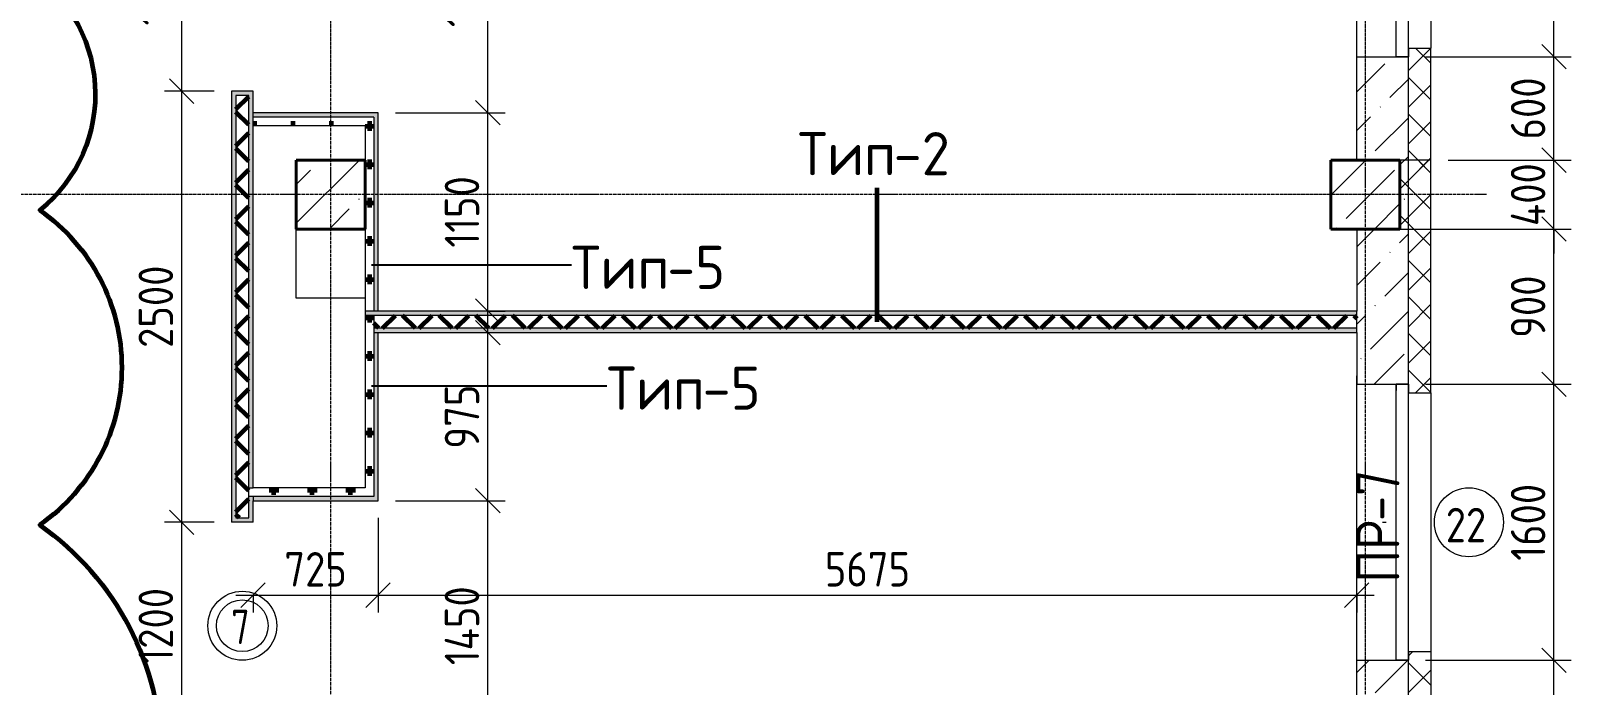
# Model space of a CAD drawing. Header units: millimetres. Extents: x -60946 to 138510, y -262288 to 24501.
# Drawn here: x -10930 to -1997, y -82189 to -78394 of the extents above; entities that cross this region are included whole.
import ezdxf

# ---------------------------------------------------------------- set-up
doc = ezdxf.new("R2010")
doc.units = ezdxf.units.MM
doc.linetypes.add('ADSK_Линия сетки', pattern=[25, 20, -2.5, 0, -2.5])
for name, color, linetype, lineweight in [('2)Тип-2', 3, 'Continuous', 60), ('2)Тип-3', 7, 'Continuous', 60), ('2)Тип-5', 1, 'Continuous', 60), ('_ Окна', 7, 'Continuous', 18), ('Марки', 7, 'Continuous', 20), ('Марки дверей', 7, 'Continuous', 20), ('Марки окон', 7, 'Continuous', 20), ('Несущие колонны', 7, 'Continuous', 18), ('Окна', 7, 'Continuous', 9), ('Оси', 7, 'Continuous', 9), ('Перекрытие', 7, 'Continuous', 18), ('Размеры', 7, 'Continuous', 9), ('Стены внутренние', 7, 'Continuous', 18), ('Стены наружные', 7, 'Continuous', 18), ('Стены штриховка', 7, 'Continuous', 9)]:
    doc.layers.add(name, color=color, linetype=linetype, lineweight=lineweight)
doc.styles.add('GOST Common_2', font='', dxfattribs={"width": 0.9, "height": 250})
doc.styles.add('GOST Common_3', font='', dxfattribs={"width": 0.9, "height": 200})
doc.styles.add('GOST Common_4', font='', dxfattribs={"height": 250})
doc.styles.add('GOST Common_B', font='', dxfattribs={"width": 0.8, "height": 200})
doc.styles.get('GOST Common_2').set_extended_font_data('GOST Common')
doc.styles.get('GOST Common_3').set_extended_font_data('GOST Common')
doc.styles.get('GOST Common_4').set_extended_font_data('GOST Common')
doc.styles.get('GOST Common_B').set_extended_font_data('GOST Common', bold=True)
doc.dimstyles.new('ADSK_Основной_2_0_1', dxfattribs={"dimscale": 304.8, "dimtxt": 201.142999, "dimasz": 0.463911, "dimexe": 0.328084, "dimexo": 0.328084, "dimgap": 0.164042, "dimtad": 1, "dimdec": 3, "dimrnd": 0.001, "dimdsep": 46, "dimtxsty": 'GOST Common_3', "dimblk1": 'OBLIQUE', "dimblk2": 'OBLIQUE', "dimsah": 1, "dimcen": 0.09, "dimdle": 0.328084, "dimazin": 2, "dimtfac": 1, "dimtdec": 4, "dimtix": 1, "dimtmove": 1, "dimatfit": 3, "dimfxl": 1, "dimtvp": 1, "dimtolj": 1, "dimtzin": 0, "dimlwd": 20, "dimlwe": 20, "dimarcsym": 2})
doc.dimstyles.new('ADSK_Основной_2_0_2', dxfattribs={"dimscale": 304.8, "dimtxt": 201.142999, "dimasz": 0.463911, "dimexe": 0.328084, "dimexo": 0.328084, "dimgap": 0.164042, "dimtad": 1, "dimdec": 3, "dimrnd": 0.001, "dimdsep": 46, "dimtxsty": 'GOST Common_3', "dimblk1": 'OBLIQUE', "dimblk2": 'OBLIQUE', "dimsah": 1, "dimcen": 0.09, "dimdle": 0.328084, "dimazin": 2, "dimtfac": 1, "dimtdec": 4, "dimtix": 1, "dimtmove": 0, "dimatfit": 3, "dimfxl": 1, "dimtvp": 1, "dimtolj": 1, "dimtzin": 0, "dimlwd": 20, "dimlwe": 20, "dimarcsym": 2})
pattern_1 = [(45, (9.36, -97949.04), (-224.5064, 224.5064), []), (45, (233.87, -97949.04), (-224.5064, 224.5064), [396.875, -79.375, 3.353, -76.022])]
pattern_2 = [(45, (9.36, -97949.04), (-106.066, 106.066), []), (135, (9.36, -97949.04), (-106.066, -106.066), [])]
pattern_3 = [(0, (9.36, -97949.04), (111.125, 111.125), [55.562, -166.687]), (90, (37.14, -97976.82), (-111.125, 111.125), [55.562, -166.687])]

# ---------------------------------------------------------------- blocks, each defined once
blk = doc.blocks.new('ADSK_КолоннаЖБ_Прямоугольная - 400x400 мм-1807142-Кладочный план 2-го этаж')
at = {"layer": 'Несущие колонны', "lineweight": 40}
for p, q in [((-200, 200), (200, 200)), ((-200, -200), (-200, 200)), ((200, 200), (200, -200)), ((200, -200), (-200, -200))]:
    blk.add_line(p, q, dxfattribs=at)
blk = doc.blocks.new('ОКНО L01 _СТ_RS - ОК-3_1200х2000h_противоударное-3556414-Кладочный план 2-го этаж')
at = {"layer": '_ Окна'}
for p, q in [((-638.1, -79), (561.9, -79)), ((-638.1, -149), (-638.1, -79)), ((-638.1, -79), (-598.1, -79)), ((-618.1, -79), (541.9, -79)), ((561.9, -79), (521.9, -79)), ((561.9, -149), (561.9, -79)), ((-638.1, -149), (561.9, -149)), ((-638.1, -149), (-633.1, -149)), ((-618.1, -149), (541.9, -149)), ((561.9, -149), (556.9, -149))]:
    blk.add_line(p, q, dxfattribs=at)
at = {"layer": 'Окна'}
blk.add_line((-688.1, 150), (611.9, 150), dxfattribs=at)
blk = doc.blocks.new('ОКНО L03 _2СТ_RS - ОК-5_1600х2000h-3556607-Кладочный план 2-го этаж')
at = {"layer": '_ Окна'}
for p, q in [((-838.1, -79), (761.9, -79)), ((-838.1, -149), (-838.1, -79)), ((-838.1, -79), (-803.1, -79)), ((-818.1, -79), (-38.1, -79)), ((-38.1, -79), (741.9, -79)), ((761.9, -79), (726.9, -79)), ((761.9, -149), (761.9, -79)), ((-838.1, -149), (761.9, -149)), ((-838.1, -149), (-833.1, -149)), ((-818.1, -149), (-38.1, -149)), ((-38.1, -149), (741.9, -149)), ((761.9, -149), (756.9, -149))]:
    blk.add_line(p, q, dxfattribs=at)
at = {"layer": 'Окна'}
blk.add_line((-888.1, 150), (811.9, 150), dxfattribs=at)
blk = doc.blocks.new('_Oblique')
at = {"color": 0, "linetype": 'ByBlock', "lineweight": -2}
blk.add_line((-0.5, -0.5), (0.5, 0.5), dxfattribs=at)
blk = doc.blocks.new('*D4610')
at = {"layer": 'Defpoints', "color": 0, "transparency": 16777216}
for p in [(-2941.6, -82044.1), (-2097.3, -82044.1), (-2990.6, -82944.1)]:
    blk.add_point(p, dxfattribs=at)
at = {"layer": 'Размеры', "color": 0, "lineweight": 20, "transparency": 16777216}
for p, q in [((-2097.3, -83044.1), (-2097.3, -81944.1)), ((-2841.6, -82044.1), (-1997.3, -82044.1)), ((-2890.6, -82944.1), (-1997.3, -82944.1))]:
    blk.add_line(p, q, dxfattribs=at)
at = {"layer": 'Размеры', "color": 0, "lineweight": 20, "transparency": 16777216, "xscale": 141.4, "yscale": 141.4, "zscale": 141.4}
for p, rotation in [((-2097.3, -82044.1), 90), ((-2097.3, -82944.1), 270)]:
    blk.add_blockref('_Oblique', p, dxfattribs=dict(at, rotation=rotation))
at = {"layer": 'Размеры', "color": 0, "lineweight": 9, "transparency": 16777216, "insert": (-2247.3, -82494.1), "char_height": 200, "width": 454.106, "attachment_point": 5, "rotation": 90, "style": 'GOST Common_3'}
blk.add_mtext('\\A1;900', dxfattribs=at)
blk = doc.blocks.new('*D4611')
at = {"layer": 'Defpoints', "color": 0, "transparency": 16777216}
for p in [(-2941.6, -80444.1), (-2097.3, -80444.1), (-2941.6, -82044.1)]:
    blk.add_point(p, dxfattribs=at)
at = {"layer": 'Размеры', "color": 0, "lineweight": 20, "transparency": 16777216}
for p, q in [((-2097.3, -82144.1), (-2097.3, -80344.1)), ((-2841.6, -80444.1), (-1997.3, -80444.1)), ((-2841.6, -82044.1), (-1997.3, -82044.1))]:
    blk.add_line(p, q, dxfattribs=at)
at = {"layer": 'Размеры', "color": 0, "lineweight": 20, "transparency": 16777216, "xscale": 141.4, "yscale": 141.4, "zscale": 141.4}
for p, rotation in [((-2097.3, -80444.1), 90), ((-2097.3, -82044.1), 270)]:
    blk.add_blockref('_Oblique', p, dxfattribs=dict(at, rotation=rotation))
at = {"layer": 'Размеры', "color": 0, "lineweight": 9, "transparency": 16777216, "insert": (-2247.3, -81244.1), "char_height": 200, "width": 560.473, "attachment_point": 5, "rotation": 90, "style": 'GOST Common_3'}
blk.add_mtext('\\A1;1600', dxfattribs=at)
blk = doc.blocks.new('*D4612')
at = {"layer": 'Defpoints', "color": 0, "transparency": 16777216}
for p in [(-2990.6, -79544.1), (-2097.3, -79544.1), (-2941.6, -80444.1)]:
    blk.add_point(p, dxfattribs=at)
at = {"layer": 'Размеры', "color": 0, "lineweight": 20, "transparency": 16777216}
for p, q in [((-2097.3, -80544.1), (-2097.3, -79444.1)), ((-2890.6, -79544.1), (-1997.3, -79544.1)), ((-2841.6, -80444.1), (-1997.3, -80444.1))]:
    blk.add_line(p, q, dxfattribs=at)
at = {"layer": 'Размеры', "color": 0, "lineweight": 20, "transparency": 16777216, "xscale": 141.4, "yscale": 141.4, "zscale": 141.4}
for p, rotation in [((-2097.3, -79544.1), 90), ((-2097.3, -80444.1), 270)]:
    blk.add_blockref('_Oblique', p, dxfattribs=dict(at, rotation=rotation))
at = {"layer": 'Размеры', "color": 0, "lineweight": 9, "transparency": 16777216, "insert": (-2247.3, -79994.1), "char_height": 200, "width": 454.106, "attachment_point": 5, "rotation": 90, "style": 'GOST Common_3'}
blk.add_mtext('\\A1;900', dxfattribs=at)
blk = doc.blocks.new('*D4613')
at = {"layer": 'Defpoints', "color": 0, "transparency": 16777216}
for p in [(-2810.6, -79144.1), (-2097.3, -79144.1), (-2990.6, -79544.1)]:
    blk.add_point(p, dxfattribs=at)
at = {"layer": 'Размеры', "color": 0, "lineweight": 20, "transparency": 16777216}
for p, q in [((-2097.3, -79144.1), (-2097.3, -79002.7)), ((-2710.6, -79144.1), (-1997.3, -79144.1)), ((-2097.3, -79544.1), (-2097.3, -79144.1)), ((-2890.6, -79544.1), (-1997.3, -79544.1)), ((-2097.3, -79544.1), (-2097.3, -79685.5))]:
    blk.add_line(p, q, dxfattribs=at)
at = {"layer": 'Размеры', "color": 0, "lineweight": 20, "transparency": 16777216, "xscale": 141.4, "yscale": 141.4, "zscale": 141.4}
for p, rotation in [((-2097.3, -79144.1), 270), ((-2097.3, -79544.1), 90)]:
    blk.add_blockref('_Oblique', p, dxfattribs=dict(at, rotation=rotation))
at = {"layer": 'Размеры', "color": 0, "lineweight": 9, "transparency": 16777216, "insert": (-2247.3, -79344.1), "char_height": 200, "width": 474.561, "attachment_point": 5, "rotation": 90, "style": 'GOST Common_3'}
blk.add_mtext('\\A1;400', dxfattribs=at)
blk = doc.blocks.new('*D4614')
at = {"layer": 'Defpoints', "color": 0, "transparency": 16777216}
for p in [(-2941.6, -78544.1), (-2097.3, -78544.1), (-2810.6, -79144.1)]:
    blk.add_point(p, dxfattribs=at)
at = {"layer": 'Размеры', "color": 0, "lineweight": 20, "transparency": 16777216}
for p, q in [((-2097.3, -79244.1), (-2097.3, -78444.1)), ((-2841.6, -78544.1), (-1997.3, -78544.1)), ((-2710.6, -79144.1), (-1997.3, -79144.1))]:
    blk.add_line(p, q, dxfattribs=at)
at = {"layer": 'Размеры', "color": 0, "lineweight": 20, "transparency": 16777216, "xscale": 141.4, "yscale": 141.4, "zscale": 141.4}
for p, rotation in [((-2097.3, -78544.1), 90), ((-2097.3, -79144.1), 270)]:
    blk.add_blockref('_Oblique', p, dxfattribs=dict(at, rotation=rotation))
at = {"layer": 'Размеры', "color": 0, "lineweight": 9, "transparency": 16777216, "insert": (-2247.3, -78844.1), "char_height": 200, "width": 454.106, "attachment_point": 5, "rotation": 90, "style": 'GOST Common_3'}
blk.add_mtext('\\A1;600', dxfattribs=at)
blk = doc.blocks.new('*D4615')
at = {"layer": 'Defpoints', "color": 0, "transparency": 16777216}
for p in [(-2941.6, -77344.1), (-2097.3, -77344.1), (-2941.6, -78544.1)]:
    blk.add_point(p, dxfattribs=at)
at = {"layer": 'Размеры', "color": 0, "lineweight": 20, "transparency": 16777216}
for p, q in [((-2097.3, -78644.1), (-2097.3, -77244.1)), ((-2841.6, -77344.1), (-1997.3, -77344.1)), ((-2841.6, -78544.1), (-1997.3, -78544.1))]:
    blk.add_line(p, q, dxfattribs=at)
at = {"layer": 'Размеры', "color": 0, "lineweight": 20, "transparency": 16777216, "xscale": 141.4, "yscale": 141.4, "zscale": 141.4}
for p, rotation in [((-2097.3, -77344.1), 90), ((-2097.3, -78544.1), 270)]:
    blk.add_blockref('_Oblique', p, dxfattribs=dict(at, rotation=rotation))
at = {"layer": 'Размеры', "color": 0, "lineweight": 9, "transparency": 16777216, "insert": (-2247.3, -77944.1), "char_height": 200, "width": 560.473, "attachment_point": 5, "rotation": 90, "style": 'GOST Common_3'}
blk.add_mtext('\\A1;1200', dxfattribs=at)
blk = doc.blocks.new('*D4722')
at = {"layer": 'Defpoints', "color": 0, "transparency": 16777216}
for p in [(-10054.7, -81244.1), (-9765.6, -81244.1), (-9765.6, -82444.1)]:
    blk.add_point(p, dxfattribs=at)
at = {"layer": 'Размеры', "color": 0, "lineweight": 20, "transparency": 16777216}
for p, q in [((-10054.7, -82544.1), (-10054.7, -81144.1)), ((-9865.6, -81244.1), (-10154.7, -81244.1)), ((-9865.6, -82444.1), (-10154.7, -82444.1))]:
    blk.add_line(p, q, dxfattribs=at)
at = {"layer": 'Размеры', "color": 0, "lineweight": 20, "transparency": 16777216, "xscale": 141.4, "yscale": 141.4, "zscale": 141.4}
for p, rotation in [((-10054.7, -81244.1), 90), ((-10054.7, -82444.1), 270)]:
    blk.add_blockref('_Oblique', p, dxfattribs=dict(at, rotation=rotation))
at = {"layer": 'Размеры', "color": 0, "lineweight": 9, "transparency": 16777216, "insert": (-10204.7, -81844.1), "char_height": 200, "width": 560.473, "attachment_point": 5, "rotation": 90, "style": 'GOST Common_3'}
blk.add_mtext('\\A1;1200', dxfattribs=at)
blk = doc.blocks.new('*D4723')
at = {"layer": 'Defpoints', "color": 0, "transparency": 16777216}
for p in [(-10054.7, -78744.1), (-9765.6, -78744.1), (-9765.6, -81244.1)]:
    blk.add_point(p, dxfattribs=at)
at = {"layer": 'Размеры', "color": 0, "lineweight": 20, "transparency": 16777216}
for p, q in [((-10054.7, -81344.1), (-10054.7, -78644.1)), ((-9865.6, -78744.1), (-10154.7, -78744.1)), ((-9865.6, -81244.1), (-10154.7, -81244.1))]:
    blk.add_line(p, q, dxfattribs=at)
at = {"layer": 'Размеры', "color": 0, "lineweight": 20, "transparency": 16777216, "xscale": 141.4, "yscale": 141.4, "zscale": 141.4}
for p, rotation in [((-10054.7, -78744.1), 90), ((-10054.7, -81244.1), 270)]:
    blk.add_blockref('_Oblique', p, dxfattribs=dict(at, rotation=rotation))
at = {"layer": 'Размеры', "color": 0, "lineweight": 9, "transparency": 16777216, "insert": (-10204.7, -79994.1), "char_height": 200, "width": 605.475, "attachment_point": 5, "rotation": 90, "style": 'GOST Common_3'}
blk.add_mtext('\\A1;2500', dxfattribs=at)
blk = doc.blocks.new('*D4724')
at = {"layer": 'Defpoints', "color": 0, "transparency": 16777216}
for p in [(-10054.7, -77544.1), (-9765.6, -77544.1), (-9765.6, -78744.1)]:
    blk.add_point(p, dxfattribs=at)
at = {"layer": 'Размеры', "color": 0, "lineweight": 20, "transparency": 16777216}
for p, q in [((-10054.7, -78844.1), (-10054.7, -77444.1)), ((-9865.6, -77544.1), (-10154.7, -77544.1)), ((-9865.6, -78744.1), (-10154.7, -78744.1))]:
    blk.add_line(p, q, dxfattribs=at)
at = {"layer": 'Размеры', "color": 0, "lineweight": 20, "transparency": 16777216, "xscale": 141.4, "yscale": 141.4, "zscale": 141.4}
for p, rotation in [((-10054.7, -77544.1), 90), ((-10054.7, -78744.1), 270)]:
    blk.add_blockref('_Oblique', p, dxfattribs=dict(at, rotation=rotation))
at = {"layer": 'Размеры', "color": 0, "lineweight": 9, "transparency": 16777216, "insert": (-10204.7, -78144.1), "char_height": 200, "width": 560.473, "attachment_point": 5, "rotation": 90, "style": 'GOST Common_3'}
blk.add_mtext('\\A1;1200', dxfattribs=at)
blk = doc.blocks.new('*D4737')
at = {"layer": 'Defpoints', "color": 0, "transparency": 16777216}
for p in [(-8915.6, -78869.1), (-8279.4, -78869.1), (-8379.4, -80019.1)]:
    blk.add_point(p, dxfattribs=at)
at = {"layer": 'Размеры', "color": 0, "lineweight": 20, "transparency": 16777216}
for p, q in [((-8279.4, -80119.1), (-8279.4, -78769.1)), ((-8815.6, -78869.1), (-8179.4, -78869.1)), ((-8279.4, -80019.1), (-8179.4, -80019.1))]:
    blk.add_line(p, q, dxfattribs=at)
at = {"layer": 'Размеры', "color": 0, "lineweight": 20, "transparency": 16777216, "xscale": 141.4, "yscale": 141.4, "zscale": 141.4}
for p, rotation in [((-8279.4, -78869.1), 90), ((-8279.4, -80019.1), 270)]:
    blk.add_blockref('_Oblique', p, dxfattribs=dict(at, rotation=rotation))
at = {"layer": 'Размеры', "color": 0, "lineweight": 9, "transparency": 16777216, "insert": (-8429.4, -79444.1), "char_height": 200, "width": 515.472, "attachment_point": 5, "rotation": 90, "style": 'GOST Common_3'}
blk.add_mtext('\\A1;1150', dxfattribs=at)
blk = doc.blocks.new('*D4738')
at = {"layer": 'Defpoints', "color": 0, "transparency": 16777216}
for p in [(-8915.6, -77419.1), (-8279.4, -77419.1), (-8915.6, -78869.1)]:
    blk.add_point(p, dxfattribs=at)
at = {"layer": 'Размеры', "color": 0, "lineweight": 20, "transparency": 16777216}
for p, q in [((-8279.4, -78969.1), (-8279.4, -77319.1)), ((-8815.6, -77419.1), (-8179.4, -77419.1)), ((-8815.6, -78869.1), (-8179.4, -78869.1))]:
    blk.add_line(p, q, dxfattribs=at)
at = {"layer": 'Размеры', "color": 0, "lineweight": 20, "transparency": 16777216, "xscale": 141.4, "yscale": 141.4, "zscale": 141.4}
for p, rotation in [((-8279.4, -77419.1), 90), ((-8279.4, -78869.1), 270)]:
    blk.add_blockref('_Oblique', p, dxfattribs=dict(at, rotation=rotation))
at = {"layer": 'Размеры', "color": 0, "lineweight": 9, "transparency": 16777216, "insert": (-8429.4, -78144.1), "char_height": 200, "width": 580.928, "attachment_point": 5, "rotation": 90, "style": 'GOST Common_3'}
blk.add_mtext('\\A1;1450', dxfattribs=at)
blk = doc.blocks.new('*D4741')
at = {"layer": 'Defpoints', "color": 0, "transparency": 16777216}
for p in [(-8915.6, -81119.1), (-8279.4, -81119.1), (-8915.6, -82569.1)]:
    blk.add_point(p, dxfattribs=at)
at = {"layer": 'Размеры', "color": 0, "lineweight": 20, "transparency": 16777216}
for p, q in [((-8279.4, -82669.1), (-8279.4, -81019.1)), ((-8815.6, -81119.1), (-8179.4, -81119.1)), ((-8815.6, -82569.1), (-8179.4, -82569.1))]:
    blk.add_line(p, q, dxfattribs=at)
at = {"layer": 'Размеры', "color": 0, "lineweight": 20, "transparency": 16777216, "xscale": 141.4, "yscale": 141.4, "zscale": 141.4}
for p, rotation in [((-8279.4, -81119.1), 90), ((-8279.4, -82569.1), 270)]:
    blk.add_blockref('_Oblique', p, dxfattribs=dict(at, rotation=rotation))
at = {"layer": 'Размеры', "color": 0, "lineweight": 9, "transparency": 16777216, "insert": (-8429.4, -81844.1), "char_height": 200, "width": 580.928, "attachment_point": 5, "rotation": 90, "style": 'GOST Common_3'}
blk.add_mtext('\\A1;1450', dxfattribs=at)
blk = doc.blocks.new('*D4742')
at = {"layer": 'Defpoints', "color": 0, "transparency": 16777216}
for p in [(-8379.4, -80144.1), (-8279.4, -80144.1), (-8915.6, -81119.1)]:
    blk.add_point(p, dxfattribs=at)
at = {"layer": 'Размеры', "color": 0, "lineweight": 20, "transparency": 16777216}
for p, q in [((-8279.4, -81219.1), (-8279.4, -80044.1)), ((-8279.4, -80144.1), (-8179.4, -80144.1)), ((-8815.6, -81119.1), (-8179.4, -81119.1))]:
    blk.add_line(p, q, dxfattribs=at)
at = {"layer": 'Размеры', "color": 0, "lineweight": 20, "transparency": 16777216, "xscale": 141.4, "yscale": 141.4, "zscale": 141.4}
for p, rotation in [((-8279.4, -80144.1), 90), ((-8279.4, -81119.1), 270)]:
    blk.add_blockref('_Oblique', p, dxfattribs=dict(at, rotation=rotation))
at = {"layer": 'Размеры', "color": 0, "lineweight": 9, "transparency": 16777216, "insert": (-8429.4, -80631.6), "char_height": 200, "width": 454.106, "attachment_point": 5, "rotation": 90, "style": 'GOST Common_3'}
blk.add_mtext('\\A1;975', dxfattribs=at)
blk = doc.blocks.new('*D4743')
at = {"layer": 'Defpoints', "color": 0, "transparency": 16777216}
for p in [(-8915.6, -81119.1), (-9640.6, -81566.7), (-8915.6, -81666.7)]:
    blk.add_point(p, dxfattribs=at)
at = {"layer": 'Размеры', "color": 0, "lineweight": 20, "transparency": 16777216}
for p, q in [((-8915.6, -81219.1), (-8915.6, -81766.7)), ((-9740.6, -81666.7), (-8815.6, -81666.7)), ((-9640.6, -81666.7), (-9640.6, -81766.7))]:
    blk.add_line(p, q, dxfattribs=at)
at = {"layer": 'Размеры', "color": 0, "lineweight": 20, "transparency": 16777216, "xscale": 141.4, "yscale": 141.4, "zscale": 141.4, "rotation": 180}
blk.add_blockref('_Oblique', (-9640.6, -81666.7), dxfattribs=at)
at = {"layer": 'Размеры', "color": 0, "lineweight": 20, "transparency": 16777216, "xscale": 141.4, "yscale": 141.4, "zscale": 141.4}
blk.add_blockref('_Oblique', (-8915.6, -81666.7), dxfattribs=at)
at = {"layer": 'Размеры', "color": 0, "lineweight": 9, "transparency": 16777216, "insert": (-9278.1, -81516.7), "char_height": 200, "width": 454.106, "attachment_point": 5, "style": 'GOST Common_3'}
blk.add_mtext('\\A1;725', dxfattribs=at)
blk = doc.blocks.new('*D4744')
at = {"layer": 'Defpoints', "color": 0, "transparency": 16777216}
for p in [(-8915.6, -81119.1), (-3240.6, -81566.7), (-3240.6, -81666.7)]:
    blk.add_point(p, dxfattribs=at)
at = {"layer": 'Размеры', "color": 0, "lineweight": 20, "transparency": 16777216}
for p, q in [((-8915.6, -81219.1), (-8915.6, -81766.7)), ((-9015.6, -81666.7), (-3140.6, -81666.7)), ((-3240.6, -81666.7), (-3240.6, -81766.7))]:
    blk.add_line(p, q, dxfattribs=at)
at = {"layer": 'Размеры', "color": 0, "lineweight": 20, "transparency": 16777216, "xscale": 141.4, "yscale": 141.4, "zscale": 141.4, "rotation": 180}
blk.add_blockref('_Oblique', (-8915.6, -81666.7), dxfattribs=at)
at = {"layer": 'Размеры', "color": 0, "lineweight": 20, "transparency": 16777216, "xscale": 141.4, "yscale": 141.4, "zscale": 141.4}
blk.add_blockref('_Oblique', (-3240.6, -81666.7), dxfattribs=at)
at = {"layer": 'Размеры', "color": 0, "lineweight": 9, "transparency": 16777216, "insert": (-6078.1, -81516.7), "char_height": 200, "width": 605.475, "attachment_point": 5, "style": 'GOST Common_3'}
blk.add_mtext('\\A1;5675', dxfattribs=at)
blk = doc.blocks.new('М_двери1 - Марка экземпляра 2-3719212-Кладочный план 2-го этаж')
at = {"layer": 'Марки дверей'}
for radius in [2, 1.5]:
    blk.add_circle((0, 0), radius, dxfattribs=at)
blk = doc.blocks.new('М_окна1 - Маркировка типоразмера-1510237-Кладочный план 2-го этаж')
at = {"layer": 'Марки окон'}
blk.add_circle((0, 0), 2, dxfattribs=at)
blk = doc.blocks.new('ADSK_Марка_Отверстие - Экземпляр_Только Марка-157312-Кладочный план 2-го этаж')
at = {"layer": 'Марки'}
blk.add_line((0, 0), (0.2, 0), dxfattribs=at)

msp = doc.modelspace()

# ---------------------------------------------------------------- hatches: boundary and pattern name
at = {"layer": '2)Тип-2'}
h = msp.add_hatch(color=256, dxfattribs=at)
h.paths.add_polyline_path([(-9765.6385, -88769.0666), (-9740.6385, -88769.0666), (-9740.6385, -87114.0666), (-9765.6385, -87114.0666), (-9765.6385, -88572.0232)])
h.paths.add_polyline_path([(-9765.6385, -86064.0666), (-9740.6385, -86064.0666), (-9740.6385, -85814.0666), (-9765.6385, -85814.0666)])
h.paths.add_polyline_path([(-9765.6385, -85264.0666), (-9740.6385, -85264.0666), (-9740.6385, -85124.0666), (-9765.6385, -85124.0666)])
h.paths.add_polyline_path([(-9765.6385, -84574.0666), (-9740.6385, -84574.0666), (-9740.6385, -82469.0666), (-9765.6385, -82469.0666), (-9765.6385, -84260.9104)])
h.paths.add_polyline_path([(-9740.6385, -81219.0666), (-9740.6385, -78769.0666), (-9765.6385, -78769.0666), (-9765.6385, -81219.0666)])
h.paths.add_polyline_path([(-9740.6385, -77519.0666), (-9740.6385, -76369.0666), (-9765.6385, -76369.0666), (-9765.6385, -77519.0666)])
h.paths.add_polyline_path([(-9740.6385, -75119.0666), (-9740.6385, -74194.0666), (-9765.6385, -74194.0666), (-9765.6385, -75119.0666)])
h = msp.add_hatch(color=256, dxfattribs=at)
h.paths.add_polyline_path([(-9640.6385, -88669.0666), (-9640.6385, -87289.0666), (-9665.6385, -87289.0666), (-9665.6385, -88669.0666)])
h.paths.add_polyline_path([(-9640.6385, -87239.0666), (-9640.6385, -87089.0666), (-9765.6385, -87089.0666), (-9765.6385, -87114.0666), (-9665.6385, -87114.0666), (-9665.6385, -87239.0666)])
h.paths.add_polyline_path([(-9640.6385, -86089.0666), (-9640.6385, -85939.0666), (-9665.6385, -85939.0666), (-9665.6385, -86064.0666), (-9765.6385, -86064.0666), (-9765.6385, -86089.0666)])
h.paths.add_polyline_path([(-9665.6385, -85864.0666), (-9640.6385, -85864.0666), (-9640.6385, -85789.0666), (-9765.6385, -85789.0666), (-9765.6385, -85814.0666), (-9665.6385, -85814.0666)])
h.paths.add_polyline_path([(-9640.6385, -85289.0666), (-9640.6385, -85214.0666), (-9665.6385, -85214.0666), (-9665.6385, -85264.0666), (-9765.6385, -85264.0666), (-9765.6385, -85289.0666)])
h.paths.add_polyline_path([(-9640.6385, -85164.0666), (-9640.6385, -85099.0666), (-9765.6385, -85099.0666), (-9765.6385, -85124.0666), (-9665.6385, -85124.0666), (-9665.6385, -85164.0666)])
h.paths.add_polyline_path([(-9765.6385, -84599.0666), (-9640.6385, -84599.0666), (-9640.6385, -84534.0666), (-9665.6385, -84534.0666), (-9665.6385, -84574.0666), (-9765.6385, -84574.0666)])
h.paths.add_polyline_path([(-9640.6385, -84484.0666), (-9640.6385, -82644.0666), (-9665.6385, -82644.0666), (-9665.6385, -84484.0666)])
h.paths.add_polyline_path([(-9640.6385, -82594.0666), (-9640.6385, -82444.0666), (-9765.6385, -82444.0666), (-9765.6385, -82469.0666), (-9665.6385, -82469.0666), (-9665.6385, -82594.0666)])
h.paths.add_polyline_path([(-9640.6385, -81244.0666), (-9640.6385, -81094.0666), (-9665.6385, -81094.0666), (-9665.6385, -81219.0666), (-9765.6385, -81219.0666), (-9765.6385, -81244.0666)])
h.paths.add_polyline_path([(-9640.6385, -81044.0666), (-9640.6385, -78744.0666), (-9765.6385, -78744.0666), (-9765.6385, -78769.0666), (-9665.6385, -78769.0666), (-9665.6385, -81044.0666)])
h.paths.add_polyline_path([(-9765.6385, -77544.0666), (-9640.6385, -77544.0666), (-9640.6385, -76344.0666), (-9765.6385, -76344.0666), (-9765.6385, -76369.0666), (-9665.6385, -76369.0666), (-9665.6385, -77519.0666), (-9765.6385, -77519.0666)])
h.paths.add_polyline_path([(-9640.6385, -75144.0666), (-9640.6385, -74994.0666), (-9665.6385, -74994.0666), (-9665.6385, -75119.0666), (-9765.6385, -75119.0666), (-9765.6385, -75144.0666)])
h.paths.add_polyline_path([(-9665.6385, -74944.0666), (-9640.6385, -74944.0666), (-9640.6385, -74194.0666), (-9665.6385, -74194.0666), (-9665.6385, -74201.6472)])
h = msp.add_hatch(dxfattribs=at)
h.set_pattern_fill('FP_4', color=256, style=0, pattern_type=2)
h.set_pattern_definition(pattern_2)
h.paths.add_polyline_path([(-9665.6385, -88744.0666), (-9665.6385, -87114.0666), (-9740.6385, -87114.0666), (-9740.6385, -88744.0666)])
h.paths.add_polyline_path([(-9665.6385, -86064.0666), (-9665.6385, -85814.0666), (-9740.6385, -85814.0666), (-9740.6385, -86064.0666)])
h.paths.add_polyline_path([(-9665.6385, -85264.0666), (-9665.6385, -85124.0666), (-9740.6385, -85124.0666), (-9740.6385, -85264.0666)])
h.paths.add_polyline_path([(-9740.6385, -84574.0666), (-9665.6385, -84574.0666), (-9665.6385, -82469.0666), (-9740.6385, -82469.0666), (-9740.6385, -84260.9104)])
h.paths.add_polyline_path([(-9740.6385, -81219.0666), (-9665.6385, -81219.0666), (-9665.6385, -78769.0666), (-9740.6385, -78769.0666), (-9740.6385, -79949.7976)])
h.paths.add_polyline_path([(-9740.6385, -77519.0666), (-9665.6385, -77519.0666), (-9665.6385, -76369.0666), (-9740.6385, -76369.0666), (-9740.6385, -77075.7224)])
h.paths.add_polyline_path([(-9665.6385, -75119.0666), (-9665.6385, -74194.0666), (-9740.6385, -74194.0666), (-9740.6385, -75119.0666)])
for points in [[(-3240.6385, -80044.0666), (-3240.6385, -80019.0666), (-8990.6385, -80019.0666), (-8990.6385, -80044.0666), (-4481.2137, -80044.0666)], [(-3240.6385, -80144.0666), (-3240.6385, -80119.0666), (-8940.6385, -80119.0666), (-8940.6385, -80144.0666), (-4481.2137, -80144.0666)]]:
    msp.add_hatch(color=256, dxfattribs=at).paths.add_polyline_path(points)
h = msp.add_hatch(dxfattribs=at)
h.set_pattern_fill('FP_4', color=256, style=0, pattern_type=2)
h.set_pattern_definition(pattern_2)
h.paths.add_polyline_path([(-4481.2137, -80119.0666), (-3240.6385, -80119.0666), (-3240.6385, -80044.0666), (-8940.6385, -80044.0666), (-8940.6385, -80119.0666), (-7376.8263, -80119.0666)])
at = {"layer": '2)Тип-5', "true_color": 0xd50000}
for points in [[(-8940.6385, -78894.0666), (-8940.6385, -78869.0666), (-9640.6385, -78869.0666), (-9640.6385, -78894.0666), (-8990.6385, -78894.0666)], [(-8940.6385, -80019.0666), (-8915.6385, -80019.0666), (-8915.6385, -78869.0666), (-8940.6385, -78869.0666), (-8940.6385, -79949.7976)], [(-8915.6385, -81094.0666), (-8915.6385, -80144.0666), (-8940.6385, -80144.0666), (-8940.6385, -81094.0666)], [(-8915.6385, -81119.0666), (-8915.6385, -81094.0666), (-9640.6385, -81094.0666), (-9640.6385, -81119.0666), (-9548.5357, -81119.0666)]]:
    msp.add_hatch(color=12, dxfattribs=at).paths.add_polyline_path(points)
h = msp.add_hatch(dxfattribs=at)
h.set_pattern_fill('FP_7', color=12, style=0, pattern_type=2)
h.set_pattern_definition(pattern_3)
h.paths.add_polyline_path([(-8990.6385, -78944.0666), (-8990.6385, -78894.0666), (-9640.6385, -78894.0666), (-9640.6385, -78944.0666)])
h = msp.add_hatch(dxfattribs=at)
h.set_pattern_fill('FP_7', color=12, style=0, pattern_type=2)
h.set_pattern_definition(pattern_3)
h.paths.add_polyline_path([(-8990.6385, -80019.0666), (-8940.6385, -80019.0666), (-8940.6385, -78894.0666), (-8990.6385, -78894.0666), (-8990.6385, -79949.7976)])
h = msp.add_hatch(dxfattribs=at)
h.set_pattern_fill('FP_7', color=12, style=0, pattern_type=2)
h.set_pattern_definition(pattern_3)
h.paths.add_polyline_path([(-8990.6385, -81044.0666), (-8940.6385, -81044.0666), (-8940.6385, -80044.0666), (-8990.6385, -80044.0666)])
h = msp.add_hatch(dxfattribs=at)
h.set_pattern_fill('FP_7', color=12, style=0, pattern_type=2)
h.set_pattern_definition(pattern_3)
h.paths.add_polyline_path([(-9665.6385, -81094.0666), (-8940.6385, -81094.0666), (-8940.6385, -81044.0666), (-9665.6385, -81044.0666)])
at = {"layer": 'Несущие колонны', "lineweight": 9}
h = msp.add_hatch(dxfattribs=at)
h.set_pattern_fill('FP_1', color=256, style=0, pattern_type=2)
h.set_pattern_definition(pattern_1)
h.paths.add_polyline_path([(-9390.6385, -79544.0666), (-8990.6385, -79544.0666), (-8990.6385, -79144.0666), (-9390.6385, -79144.0666)])
h = msp.add_hatch(dxfattribs=at)
h.set_pattern_fill('FP_1', color=256, style=0, pattern_type=2)
h.set_pattern_definition(pattern_1)
h.paths.add_polyline_path([(-3390.6385, -79544.0666), (-2990.6385, -79544.0666), (-2990.6385, -79144.0666), (-3390.6385, -79144.0666)])
at = {"layer": 'Стены внутренние', "lineweight": 9}
h = msp.add_hatch(dxfattribs=at)
h.set_pattern_fill('FP_2', color=256, style=0, pattern_type=2)
h.set_pattern_definition([(45, (9.36, -97949.04), (84.1895, 308.696), [396.875, -79.375, 3.353, -76.022])])
h.paths.add_polyline_path([(-2990.6385, -88594.0666), (-2940.6385, -88594.0666), (-2941.6385, -85844.0666), (-3240.6385, -85844.0666), (-3240.6385, -88344.0666), (-2990.6385, -88344.0666), (-2990.6385, -88572.0232)])
h.paths.add_polyline_path([(-2940.6385, -84294.0666), (-2941.6385, -82044.0666), (-3240.6385, -82044.0666), (-3240.6385, -84244.0666), (-2941.6385, -84244.0666), (-2941.6385, -84294.0666)])
h.paths.add_polyline_path([(-2941.6385, -80494.0666), (-2940.6385, -80494.0666), (-2941.6385, -78544.0666), (-3240.6385, -78544.0666), (-3240.6385, -79144.0666), (-2990.6385, -79144.0666), (-2990.6385, -79544.0666), (-3240.6385, -79544.0666), (-3240.6385, -80444.0666), (-2941.6385, -80444.0666)])
h.paths.add_polyline_path([(-2941.6385, -77394.0666), (-2940.6385, -77394.0666), (-2940.6385, -74194.0666), (-2990.6385, -74194.0666), (-2990.6385, -74344.0666), (-3240.6385, -74344.0666), (-3240.6385, -77344.0666), (-2941.6385, -77344.0666)])
at = {"layer": 'Стены наружные', "lineweight": 9}
h = msp.add_hatch(dxfattribs=at)
h.set_pattern_fill('FP_4', color=256, style=0, pattern_type=2)
h.set_pattern_definition(pattern_2)
h.paths.add_polyline_path([(-2810.6385, -88294.0666), (-2810.6385, -85794.0666), (-2940.6385, -85794.0666), (-2940.6385, -88294.0666)])
h.paths.add_polyline_path([(-2810.6385, -84294.0666), (-2810.6385, -81994.0666), (-2940.6385, -81994.0666), (-2940.6385, -84294.0666)])
h.paths.add_polyline_path([(-2940.6385, -80494.0666), (-2810.6385, -80494.0666), (-2810.6385, -78494.0666), (-2940.6385, -78494.0666), (-2940.6385, -78512.76)])
h.paths.add_polyline_path([(-2940.6385, -77394.0666), (-2810.6385, -77394.0666), (-2810.6385, -73894.0666), (-2940.6385, -73894.0666), (-2940.6385, -75638.6848)])
h = msp.add_hatch(dxfattribs=at)
h.set_pattern_fill('FP_4', color=256, style=0, pattern_type=2)
h.set_pattern_definition(pattern_2)
h.paths.add_polyline_path([(-2990.6385, -79544.0666), (-2810.6385, -79544.0666), (-2810.6385, -79144.0666), (-2990.6385, -79144.0666)])

# ---------------------------------------------------------------- linework, layer by layer
at = {"layer": '2)Тип-2'}
msp.add_line((-6021.2311, -80081.5666), (-6021.2311, -79303.782), dxfattribs=at)
at = {"layer": '2)Тип-3', "color": 5}
msp.add_lwpolyline([(-17536.4233, -84037.2446, -0.52056705), (-17536.4233, -81502.1585, -0.52056705), (-17536.4233, -79937.0734, -0.52056705), (-17536.4233, -78476.5894, -0.52056705), (-16016.8494, -78026.2457, -0.52056705), (-13345.426, -78026.2457, -0.52056705), (-10970.8413, -78026.2457, -0.52056705), (-10877.4508, -79434.0542, -0.52056705), (-10877.4508, -81259.6902, -0.52056705), (-10877.4508, -83967.1116, -0.52056705), (-12943.2813, -84037.2446, -0.52056705), (-15449.238, -84037.2446, -0.52056705)], format="xyb", close=True, dxfattribs=at)
at = {"layer": '2)Тип-5', "lineweight": 25}
for p, q in [((-8953.1385, -79751.7765), (-7795.1283, -79751.7765)), ((-8953.1385, -80452.1668), (-7589.5198, -80452.1668))]:
    msp.add_line(p, q, dxfattribs=at)
at = {"layer": 'Несущие колонны', "lineweight": 9}
for p, q in [((-8990.6385, -79144.0666), (-9390.6385, -79144.0666)), ((-9390.6385, -79144.0666), (-9390.6385, -79544.0666)), ((-8990.6385, -79544.0666), (-8990.6385, -79144.0666)), ((-3240.6385, -79144.0666), (-3390.6385, -79144.0666)), ((-3390.6385, -79144.0666), (-3390.6385, -79544.0666)), ((-2990.6385, -79144.0666), (-3240.6385, -79144.0666)), ((-2990.6385, -79544.0666), (-2990.6385, -79144.0666)), ((-9390.6385, -79544.0666), (-8990.6385, -79544.0666)), ((-3390.6385, -79544.0666), (-3240.6385, -79544.0666)), ((-3240.6385, -79544.0666), (-2990.6385, -79544.0666))]:
    msp.add_line(p, q, dxfattribs=at)
at = {"layer": 'Оси', "linetype": 'ADSK_Линия сетки', "lineweight": 5}
for p, q in [((-9190.6385, -108922.9178), (-9190.6385, -73448.1214)), ((-3190.6385, -108922.9178), (-3190.6385, -73448.1214)), ((-2488.0423, -79344.0666), (-25230.7352, -79344.0666))]:
    msp.add_line(p, q, dxfattribs=at)
at = {"layer": 'Перекрытие'}
for p, q in [((-9390.6385, -79944.0666), (-9390.6385, -79544.0666)), ((-8990.6385, -79944.0666), (-9390.6385, -79944.0666))]:
    msp.add_line(p, q, dxfattribs=at)
at = {"layer": 'Стены внутренние', "lineweight": 5}
for p, q in [((-3240.6385, -78544.0666), (-3240.6385, -77344.0666)), ((-2941.6385, -78494.0666), (-2941.6385, -78544.0666)), ((-2940.6385, -78494.0666), (-2941.6385, -78494.0666)), ((-3240.6385, -79144.0666), (-3240.6385, -78544.0666)), ((-3240.6385, -78544.0666), (-2941.6385, -78544.0666)), ((-9765.6385, -78744.0666), (-9765.6385, -81244.0666)), ((-9640.6385, -78744.0666), (-9765.6385, -78744.0666)), ((-9640.6385, -81044.0666), (-9640.6385, -78744.0666)), ((-8915.6385, -78869.0666), (-9640.6385, -78869.0666)), ((-8915.6385, -80019.0666), (-8915.6385, -78869.0666)), ((-9640.6385, -78944.0666), (-8990.6385, -78944.0666)), ((-8990.6385, -78944.0666), (-8990.6385, -81044.0666)), ((-3240.6385, -79144.0666), (-2990.6385, -79144.0666)), ((-2990.6385, -79144.0666), (-2990.6385, -79544.0666)), ((-3240.6385, -79544.0666), (-3240.6385, -80019.0666)), ((-2990.6385, -79544.0666), (-3240.6385, -79544.0666)), ((-3240.6385, -80019.0666), (-8990.6385, -80019.0666)), ((-8915.6385, -80144.0666), (-3240.6385, -80144.0666)), ((-8915.6385, -81119.0666), (-8915.6385, -80144.0666)), ((-3240.6385, -80144.0666), (-3240.6385, -80444.0666)), ((-3240.6385, -82044.0666), (-3240.6385, -80444.0666)), ((-3240.6385, -80444.0666), (-2941.6385, -80444.0666)), ((-2941.6385, -80444.0666), (-2941.6385, -80494.0666)), ((-2940.6385, -80494.0666), (-2941.6385, -80494.0666)), ((-8990.6385, -81044.0666), (-9640.6385, -81044.0666)), ((-9640.6385, -81244.0666), (-9640.6385, -81119.0666)), ((-9640.6385, -81119.0666), (-8915.6385, -81119.0666)), ((-9640.6385, -81244.0666), (-9765.6385, -81244.0666)), ((-2941.6385, -81994.0666), (-2941.6385, -82044.0666)), ((-2940.6385, -81994.0666), (-2941.6385, -81994.0666)), ((-3240.6385, -84244.0666), (-3240.6385, -82044.0666)), ((-3240.6385, -82044.0666), (-2941.6385, -82044.0666))]:
    msp.add_line(p, q, dxfattribs=at)
at = {"layer": 'Стены наружные', "lineweight": 9}
for p, q in [((-2810.6385, -77394.0666), (-2810.6385, -78494.0666)), ((-2940.6385, -78494.0666), (-2810.6385, -78494.0666)), ((-2810.6385, -80494.0666), (-2810.6385, -78494.0666)), ((-2990.6385, -79144.0666), (-2990.6385, -79544.0666)), ((-2810.6385, -79144.0666), (-2990.6385, -79144.0666)), ((-2990.6385, -79544.0666), (-2810.6385, -79544.0666)), ((-2940.6385, -80494.0666), (-2810.6385, -80494.0666)), ((-2810.6385, -80494.0666), (-2810.6385, -81994.0666)), ((-2940.6385, -81994.0666), (-2810.6385, -81994.0666)), ((-2810.6385, -81994.0666), (-2810.6385, -84294.0666))]:
    msp.add_line(p, q, dxfattribs=at)
at = {"layer": 'Стены штриховка', "lineweight": 9}
for p, q in [((-2940.6385, -80494.0666), (-2940.6385, -78494.0666)), ((-9740.6385, -78769.0666), (-9740.6385, -81219.0666)), ((-9665.6385, -78769.0666), (-9740.6385, -78769.0666)), ((-9665.6385, -81219.0666), (-9665.6385, -78769.0666)), ((-8940.6385, -78894.0666), (-9640.6385, -78894.0666)), ((-8940.6385, -78894.0666), (-8940.6385, -80019.0666)), ((-3240.6385, -80144.0666), (-3240.6385, -80019.0666)), ((-3240.6385, -80044.0666), (-8990.6385, -80044.0666)), ((-8940.6385, -80044.0666), (-8940.6385, -81094.0666)), ((-3240.6385, -80119.0666), (-8940.6385, -80119.0666)), ((-8940.6385, -80144.0666), (-8915.6385, -80144.0666)), ((-9665.6385, -81044.0666), (-9640.6385, -81044.0666)), ((-8940.6385, -81094.0666), (-9665.6385, -81094.0666)), ((-9640.6385, -81094.0666), (-9640.6385, -81119.0666)), ((-9740.6385, -81219.0666), (-9665.6385, -81219.0666)), ((-2940.6385, -84294.0666), (-2940.6385, -81994.0666))]:
    msp.add_line(p, q, dxfattribs=at)

# ---------------------------------------------------------------- block references
at = {"layer": 'Марки', "xscale": 99.99999999999993, "yscale": 99.99999999999993, "zscale": 99.99999999999993}
msp.add_blockref('ADSK_Марка_Отверстие - Экземпляр_Только Марка-157312-Кладочный план 2-го этаж', (-3090.6385, -81244.0666), dxfattribs=at)
at = {"layer": 'Марки дверей', "xscale": 99.99999999999993, "yscale": 99.99999999999993, "zscale": 99.99999999999993}
msp.add_blockref('М_двери1 - Марка экземпляра 2-3719212-Кладочный план 2-го этаж', (-9703.1385, -81844.0666), dxfattribs=at)
at = {"layer": 'Марки окон', "xscale": 99.99999999999993, "yscale": 99.99999999999993, "zscale": 99.99999999999993}
msp.add_blockref('М_окна1 - Маркировка типоразмера-1510237-Кладочный план 2-го этаж', (-2590.3039, -81244.0666), dxfattribs=at)
at = {"layer": 'Несущие колонны', "lineweight": 40, "rotation": 89.9999999999999}
for p in [(-9190.6385, -79344.0666), (-3190.6385, -79344.0666)]:
    msp.add_blockref('ADSK_КолоннаЖБ_Прямоугольная - 400x400 мм-1807142-Кладочный план 2-го этаж', p, dxfattribs=at)
at = {"layer": 'Окна', "rotation": 89.99999999999972}
for name, p in [('ОКНО L01 _СТ_RS - ОК-3_1200х2000h_противоударное-3556414-Кладочный план 2-го этаж', (-3090.6385, -77905.9666)), ('ОКНО L03 _2СТ_RS - ОК-5_1600х2000h-3556607-Кладочный план 2-го этаж', (-3090.6385, -81205.9666))]:
    msp.add_blockref(name, p, dxfattribs=at)

# ---------------------------------------------------------------- texts
at = {"layer": '2)Тип-2', "color": 116, "lineweight": 9, "true_color": 0x008040, "char_height": 250, "attachment_point": 1, "style": 'GOST Common_4'}
for s, insert, width in [('Тип', (-6481.2311, -78981.3549), 673.4175), ('-2', (-5925.6061, -78981.3549), 432.91125)]:
    msp.add_mtext(s, dxfattribs=dict(at, insert=insert, width=width))
at = {"layer": '2)Тип-5', "color": 116, "lineweight": 9, "true_color": 0x008040, "char_height": 250, "attachment_point": 1, "style": 'GOST Common_4'}
for s, insert, width in [('Тип', (-7795.1283, -79640.8494), 673.4175), ('-5', (-7239.5033, -79640.8494), 432.91125), ('Тип', (-7589.5198, -80341.2397), 673.4175), ('-5', (-7033.8948, -80341.2397), 432.91125)]:
    msp.add_mtext(s, dxfattribs=dict(at, insert=insert, width=width))
at = {"layer": 'Марки', "lineweight": 9, "char_height": 250, "attachment_point": 1, "rotation": 90, "style": 'GOST Common_2'}
for s, insert, width in [('-7', (-3243.6196, -81236.8099), 389.620125), ('ПР', (-3243.6196, -81593.9974), 432.91125)]:
    msp.add_mtext(s, dxfattribs=dict(at, insert=insert, width=width))
at = {"layer": 'Марки дверей', "lineweight": 5, "insert": (-9767.1959, -81750.4076), "char_height": 200, "width": 147.5105, "attachment_point": 1, "style": 'GOST Common_B'}
msp.add_mtext('\\fGOST Common|b1|i0|c204|p34|;\\W.8;7', dxfattribs=at)
at = {"layer": 'Марки окон', "lineweight": 5, "insert": (-2724.8613, -81160.2812), "char_height": 200, "width": 317.46825, "attachment_point": 1, "style": 'GOST Common_3'}
msp.add_mtext('22', dxfattribs=at)

# ---------------------------------------------------------------- dimensions: what is measured, and where the dimension line sits
at = {"layer": 'Размеры', "lineweight": 9}
for base, p1, p2, dimstyle, override, picture, middle in [((-2097.2595, -77344.0666), (-2941.6385, -78544.0666), (-2941.6385, -77344.0666), 'ADSK_Основной_2_0_1', {"dimpost": '<>', "dimfxl": 1200}, '*D4615', (-2247.2595, -77944.0666)), ((-8279.4324, -77419.0666), (-8915.6385, -78869.0666), (-8915.6385, -77419.0666), 'ADSK_Основной_2_0_2', {"dimpost": '<>', "dimfxl": 1450}, '*D4738', (-8429.4324, -78144.0666)), ((-10054.6993, -77544.0666), (-9765.6385, -78744.0666), (-9765.6385, -77544.0666), 'ADSK_Основной_2_0_2', {"dimpost": '<>', "dimfxl": 1200}, '*D4724', (-10204.6993, -78144.0666)), ((-2097.2595, -78544.0666), (-2810.6385, -79144.0666), (-2941.6385, -78544.0666), 'ADSK_Основной_2_0_1', {"dimpost": '<>', "dimfxl": 614.13435}, '*D4614', (-2247.2595, -78844.0666)), ((-10054.6993, -78744.0666), (-9765.6385, -81244.0666), (-9765.6385, -78744.0666), 'ADSK_Основной_2_0_2', {"dimpost": '<>', "dimfxl": 2500}, '*D4723', (-10204.6993, -79994.0666)), ((-8279.4324, -78869.0666), (-8379.4173, -80019.0666), (-8915.6385, -78869.0666), 'ADSK_Основной_2_0_2', {"dimpost": '<>', "dimfxl": 1268.870841}, '*D4737', (-8429.4324, -79444.0666)), ((-2097.2595, -79144.0666), (-2990.6385, -79544.0666), (-2810.6385, -79144.0666), 'ADSK_Основной_2_0_1', {"dimpost": '<>', "dimfxl": 438.634244}, '*D4613', (-2247.2595, -79344.0666)), ((-2097.2595, -79544.0666), (-2941.6385, -80444.0666), (-2990.6385, -79544.0666), 'ADSK_Основной_2_0_1', {"dimpost": '<>', "dimfxl": 901.332902}, '*D4612', (-2247.2595, -79994.0666)), ((-8279.4324, -80144.0666), (-8915.6385, -81119.0666), (-8379.4173, -80144.0666), 'ADSK_Основной_2_0_2', {"dimpost": '<>', "dimfxl": 1112.725578}, '*D4742', (-8429.4324, -80631.5666)), ((-2097.2595, -80444.0666), (-2941.6385, -82044.0666), (-2941.6385, -80444.0666), 'ADSK_Основной_2_0_1', {"dimpost": '<>', "dimfxl": 1600}, '*D4611', (-2247.2595, -81244.0666)), ((-8279.4324, -81119.0666), (-8915.6385, -82569.0666), (-8915.6385, -81119.0666), 'ADSK_Основной_2_0_2', {"dimpost": '<>', "dimfxl": 1450}, '*D4741', (-8429.4324, -81844.0666)), ((-10054.6993, -81244.0666), (-9765.6385, -82444.0666), (-9765.6385, -81244.0666), 'ADSK_Основной_2_0_2', {"dimpost": '<>', "dimfxl": 1200}, '*D4722', (-10204.6993, -81844.0666)), ((-2097.2595, -82044.0666), (-2990.6385, -82944.0666), (-2941.6385, -82044.0666), 'ADSK_Основной_2_0_1', {"dimpost": '<>', "dimfxl": 901.332902}, '*D4610', (-2247.2595, -82494.0666))]:
    dim = msp.add_linear_dim(base=base, p1=p1, p2=p2, angle=90, dimstyle=dimstyle, override=override, dxfattribs=at)
    dim.commit()
    dim.dimension.update_dxf_attribs({"geometry": picture, "text_midpoint": middle})
for base, p1, p2, override, picture, middle in [((-8915.6385, -81666.6588), (-9640.6385, -81566.6739), (-8915.6385, -81119.0666), {"dimpost": '<>', "dimfxl": 852.043005}, '*D4743', (-9278.1385, -81516.6588)), ((-3240.6385, -81666.6588), (-8915.6385, -81119.0666), (-3240.6385, -81566.6739), {"dimpost": '<>', "dimfxl": 5692.624815}, '*D4744', (-6078.1385, -81516.6588))]:
    dim = msp.add_linear_dim(base=base, p1=p1, p2=p2, dimstyle='ADSK_Основной_2_0_2', override=override, dxfattribs=at)
    dim.commit()
    dim.dimension.update_dxf_attribs({"geometry": picture, "text_midpoint": middle})

doc.saveas('drawing.dxf')
